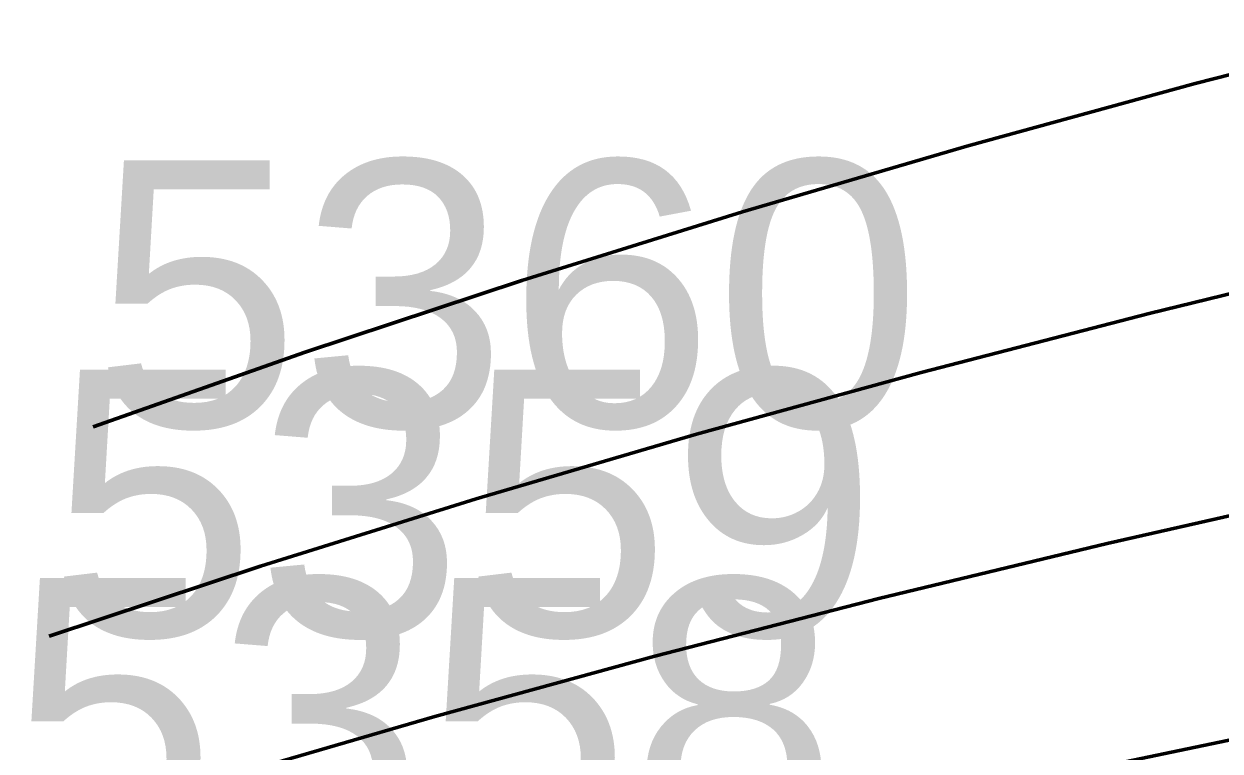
# Model space of a CAD drawing. Extents: x -25.3 to 28.3, y -25.5 to 26.5.
# Drawn here: x -23.683 to -19.198, y 9.16 to 11.889 of the extents above; entities that cross this region are included whole.
import ezdxf

# ---------------------------------------------------------------- set-up
doc = ezdxf.new("R2010")
doc.units = 0
doc.header["$MEASUREMENT"] = 0
doc.layers.add('Errors', color=12, linetype='CONTINUOUS')
doc.layers.add('LowerTendons', color=150, linetype='CONTINUOUS', lineweight=50)
doc.styles.get("Standard").update_dxf_attribs({"font": 'arial.ttf', "width": 40, "oblique": 50})

msp = doc.modelspace()

# ---------------------------------------------------------------- linework, layer by layer
at = {"layer": 'LowerTendons'}
for p, q in [((-18.42273, 11.88908, 27.15258), (-19.29112, 11.6654, 26.64172)), ((-19.29112, 11.6654, 26.64172), (-20.14681, 11.43033, 26.10486)), ((-20.14681, 11.43033, 26.10486), (-20.98892, 11.18389, 25.54204)), ((-20.98892, 11.18389, 25.54204), (-21.8165, 10.92613, 24.95335)), ((-18.59346, 11.01374, 27.40421), (-19.46314, 10.80277, 26.87929)), ((-21.8165, 10.92613, 24.95335), (-22.62862, 10.65708, 24.3389)), ((-19.46314, 10.80277, 26.87929), (-20.3192, 10.58131, 26.32823)), ((-22.62862, 10.65708, 24.3389), (-23.42427, 10.37682, 23.69884)), ((-20.3192, 10.58131, 26.32823), (-21.16076, 10.34938, 25.75117)), ((-21.16076, 10.34938, 25.75117), (-21.98689, 10.10707, 25.14824)), ((-21.98689, 10.10707, 25.14824), (-22.79665, 9.85443, 24.51964)), ((-18.75003, 10.13679, 27.63497), (-19.62074, 9.93944, 27.09694)), ((-19.62074, 9.93944, 27.09694), (-20.47698, 9.73246, 26.53267)), ((-22.79665, 9.85443, 24.51964), (-23.58909, 9.59157, 23.8656)), ((-20.47698, 9.73246, 26.53267), (-21.31787, 9.51592, 25.94235)), ((-21.31787, 9.51592, 25.94235), (-22.1425, 9.28992, 25.32622)), ((-22.1425, 9.28992, 25.32622), (-22.94994, 9.05454, 24.68452)), ((-18.89268, 9.25852, 27.84522), (-19.7642, 9.0756, 27.29506))]:
    msp.add_line(p, q, dxfattribs=at)

# ---------------------------------------------------------------- texts
at = {"layer": 'Errors'}
for s, p in [('5360', (-23.42427, 10.37682, 23.69884)), ('5359', (-23.58909, 9.59157, 23.8656)), ('5358', (-23.73928, 8.80988, 24.01755))]:
    msp.add_text(s, height=1, dxfattribs=at).set_placement(p)

doc.saveas('drawing.dxf')
